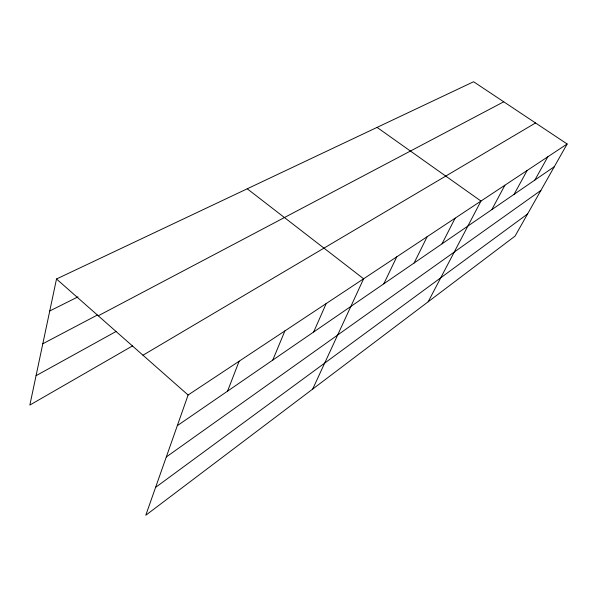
<?xml version="1.0" encoding="UTF-8"?>
<svg xmlns="http://www.w3.org/2000/svg" width="597" height="597" viewBox="0 0 597 597"><rect width="100%" height="100%" fill="white"/><g stroke="black" fill="none" stroke-linecap="round" stroke-linejoin="round"><path stroke-width="0.9" d="M567.15 143.989L188.107 395.013L145.78 515.256L515.069 236.084L567.15 143.989L473.593 81.744L56.506 278.993L29.85 405.064L132.676 345.827M227.561 391.139L239.121 361.23M272.769 360.088L284.881 330.925M313.664 331.999L326.171 303.575M312.686 389.08L363.618 278.784L247.24 188.786M383.804 283.814L396.766 256.829M414.102 263.008L427.161 236.696M442.026 243.822L455.138 218.174M428.183 301.769L480.973 201.062L377.065 127.392M491.824 209.622L504.905 185.212M514.107 194.309L527.129 170.496M534.89 180.033L547.83 156.787M155.593 487.383L527.561 213.995M166.302 456.966L540.897 190.413M177.324 425.654L554.314 166.69M142.974 355.215L535.546 122.96M36.059 375.692L116.37 331.32M42.812 343.753L97.363 315.029M98.259 315.798L503.741 101.803M49.745 310.97L77.983 296.866M56.506 278.993L188.107 395.013"/></g></svg>
